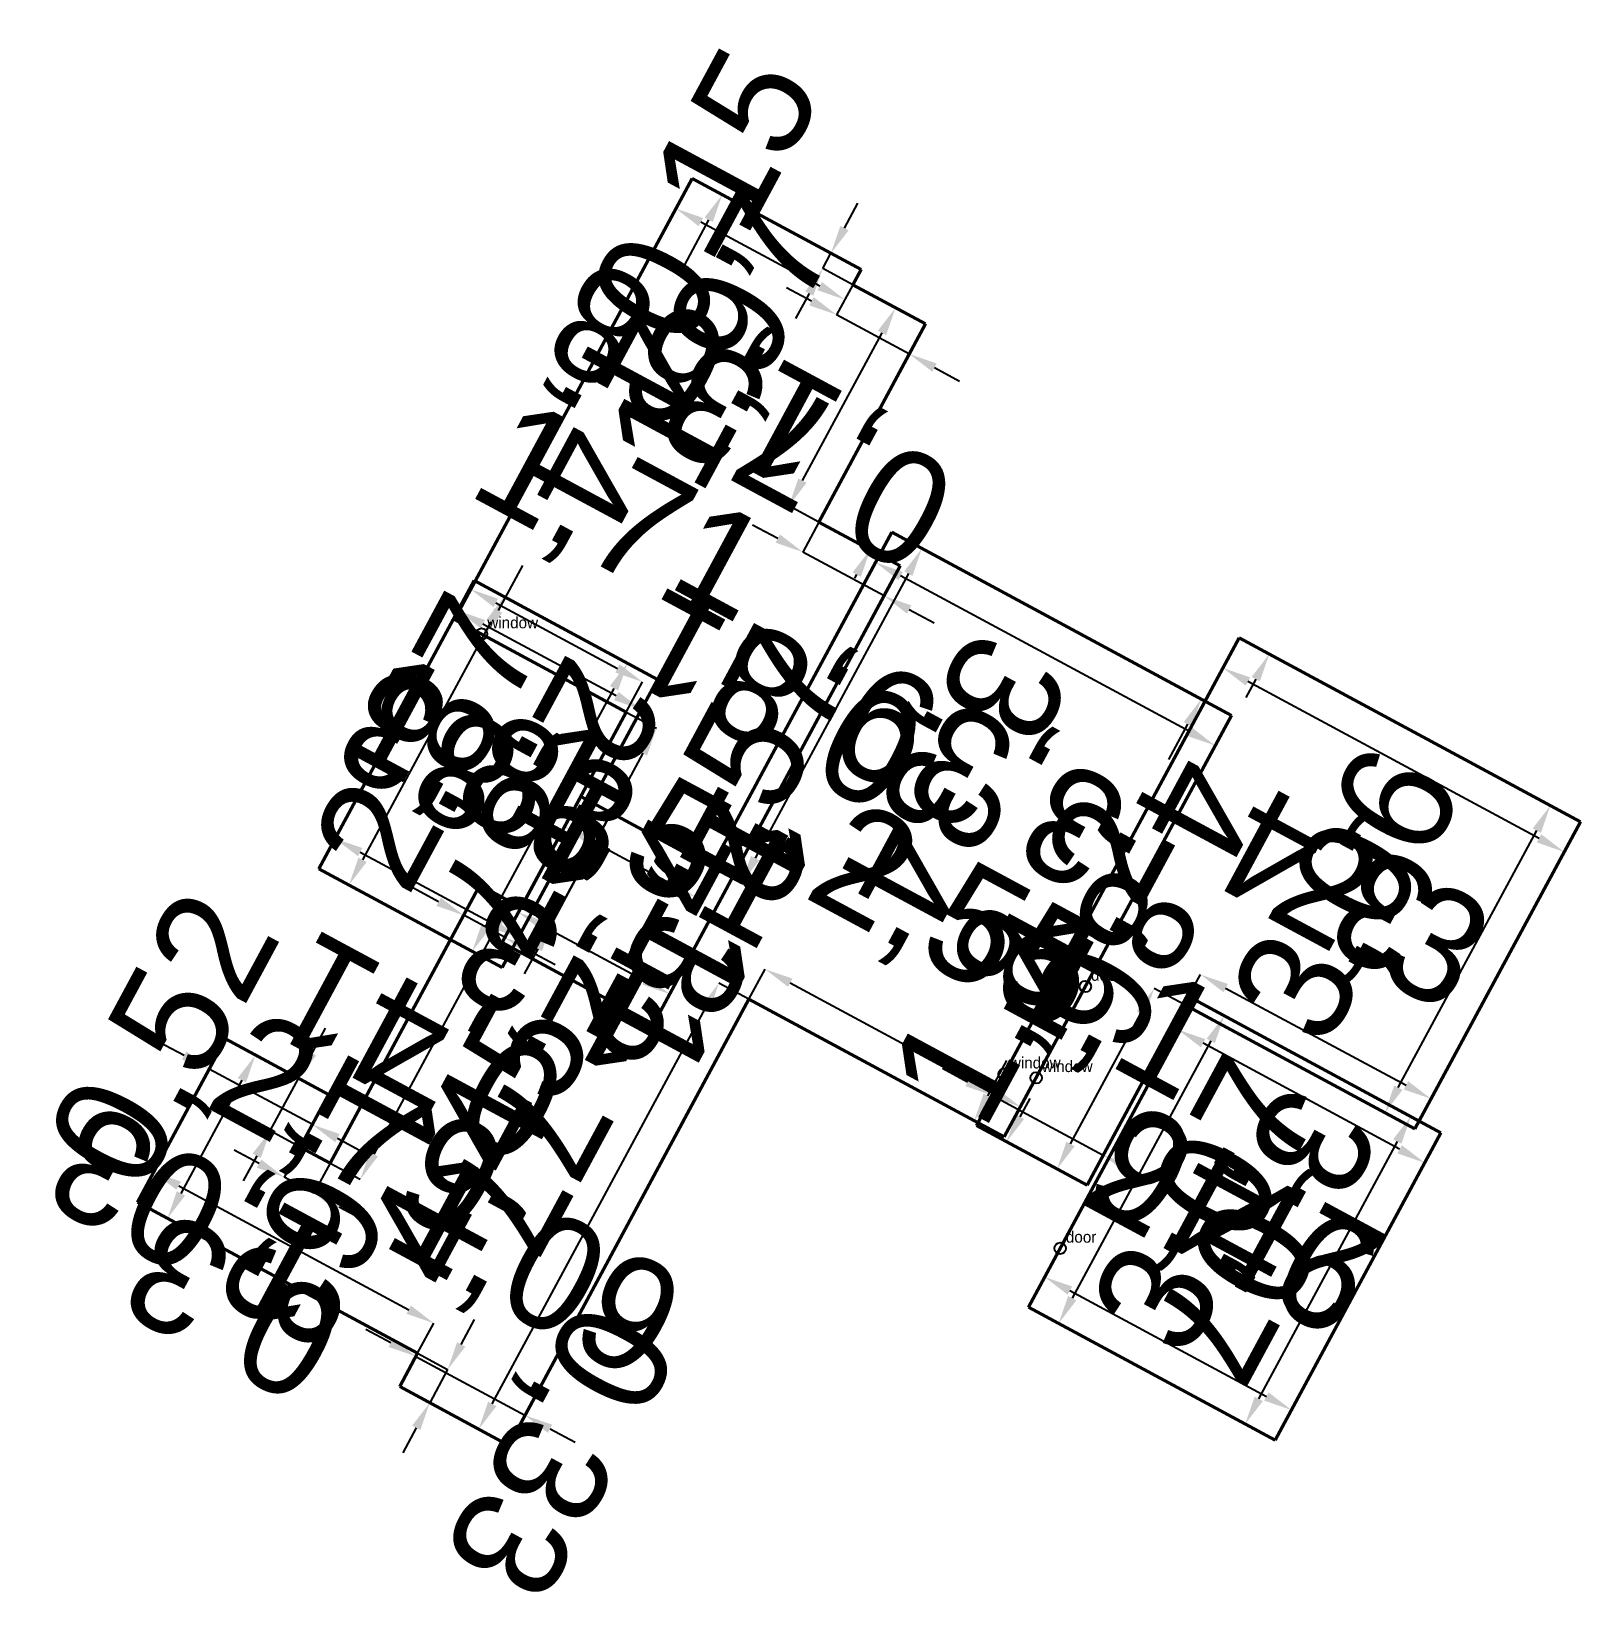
# Model space of a CAD drawing. Header units: metres. Extents: x -5.8 to 7.8, y -11.1 to 2.8.
import ezdxf

# ---------------------------------------------------------------- set-up
doc = ezdxf.new("R2010")
doc.units = ezdxf.units.M
doc.layers.add('DIMENSIONS', color=1, linetype='Continuous')
doc.layers.add('OPENINGS', color=3, linetype='Continuous')
doc.layers.add('WALLS', color=7, linetype='Continuous', lineweight=50)
doc.dimstyles.get("Standard").update_dxf_attribs({"dimtxt": 2.5, "dimasz": 2.5, "dimexe": 1.25, "dimexo": 0.625, "dimtad": 1, "dimcen": 2.5, "dimazin": 3, "dimtfac": 1, "dimtmove": 0, "dimatfit": 3})

# ---------------------------------------------------------------- blocks, each defined once
blk = doc.blocks.new('_CLOSEDFILLED')
at = {"color": 0, "linetype": 'BYBLOCK'}
blk.add_solid([(-1, 0.164), (0, 0), (-1, -0.164)], dxfattribs=at)
blk = doc.blocks.new('*D1')
for p, q in [((-4.889, -7.462), (-4.746, -7.198)), ((-4.526, -7.317), (-2.506, -8.406)), ((-2.428, -8.788), (-2.286, -8.524))]:
    blk.add_line(p, q)
at = {"layer": 'Defpoints'}
for p in [(-4.746, -7.198), (-4.889, -7.462), (-2.428, -8.788)]:
    blk.add_point(p, dxfattribs=at)
at = {"layer": 'DIMENSIONS', "xscale": 0.25, "yscale": 0.25}
for p, rotation in [((-4.746, -7.198), 151.67996827487886), ((-2.286, -8.524), -28.320031725121144)]:
    blk.add_blockref('_CLOSEDFILLED', p, dxfattribs=dict(at, rotation=rotation))
at = {"layer": 'DIMENSIONS', "insert": (-2.982, -6.871), "char_height": 1, "attachment_point": 5, "rotation": 331.68}
blk.add_mtext('2,79', dxfattribs=at)
blk = doc.blocks.new('*D2')
for p, q in [((-2.046, -8.71), (-1.927, -8.49)), ((-2.428, -8.788), (-2.164, -8.931)), ((-2.164, -8.931), (-2.321, -9.222)), ((-2.585, -9.079), (-2.321, -9.222)), ((-2.44, -9.442), (-2.558, -9.662))]:
    blk.add_line(p, q)
at = {"layer": 'Defpoints'}
for p in [(-2.428, -8.788), (-2.164, -8.931), (-2.585, -9.079)]:
    blk.add_point(p, dxfattribs=at)
at = {"layer": 'DIMENSIONS', "xscale": 0.25, "yscale": 0.25}
for p, rotation in [((-2.164, -8.931), -118.32003172512121), ((-2.321, -9.222), 61.67996827487879)]:
    blk.add_blockref('_CLOSEDFILLED', p, dxfattribs=dict(at, rotation=rotation))
at = {"layer": 'DIMENSIONS', "insert": (-1.252, -9.61), "char_height": 1, "attachment_point": 5, "rotation": 241.68}
blk.add_mtext('0,33', dxfattribs=at)
blk = doc.blocks.new('*D3')
for p, q in [((-2.663, -8.697), (-2.883, -8.578)), ((-2.585, -9.079), (-2.443, -8.815)), ((-2.443, -8.815), (-1.485, -9.332)), ((-1.627, -9.596), (-1.485, -9.332)), ((-1.265, -9.45), (-1.045, -9.569))]:
    blk.add_line(p, q)
at = {"layer": 'Defpoints'}
for p in [(-2.443, -8.815), (-2.585, -9.079), (-1.627, -9.596)]:
    blk.add_point(p, dxfattribs=at)
at = {"layer": 'DIMENSIONS', "xscale": 0.25, "yscale": 0.25}
for p, rotation in [((-2.443, -8.815), -28.320031725121137), ((-1.485, -9.332), 151.67996827487886)]:
    blk.add_blockref('_CLOSEDFILLED', p, dxfattribs=dict(at, rotation=rotation))
at = {"layer": 'DIMENSIONS', "insert": (-1.43, -8.083), "char_height": 1, "attachment_point": 5, "rotation": 331.68}
blk.add_mtext('1,09', dxfattribs=at)
blk = doc.blocks.new('*D4')
for p, q in [((0.482, -5.681), (0.218, -5.539)), ((-1.773, -9.233), (0.099, -5.759)), ((-1.627, -9.596), (-1.891, -9.453))]:
    blk.add_line(p, q)
at = {"layer": 'Defpoints'}
for p in [(0.482, -5.681), (-1.891, -9.453), (-1.627, -9.596)]:
    blk.add_point(p, dxfattribs=at)
at = {"layer": 'DIMENSIONS', "xscale": 0.25, "yscale": 0.25}
for p, rotation in [((0.218, -5.539), 61.679968274878874), ((-1.891, -9.453), 241.6799682748789)]:
    blk.add_blockref('_CLOSEDFILLED', p, dxfattribs=dict(at, rotation=rotation))
at = {"layer": 'DIMENSIONS', "insert": (-1.827, -6.962), "char_height": 1, "attachment_point": 5, "rotation": 61.68}
blk.add_mtext('4,45', dxfattribs=at)
blk = doc.blocks.new('*D5')
for p, q in [((0.482, -5.681), (0.624, -5.417)), ((0.845, -5.536), (2.647, -6.507)), ((2.724, -6.889), (2.867, -6.625))]:
    blk.add_line(p, q)
at = {"layer": 'Defpoints'}
for p in [(0.624, -5.417), (0.482, -5.681), (2.724, -6.889)]:
    blk.add_point(p, dxfattribs=at)
at = {"layer": 'DIMENSIONS', "xscale": 0.25, "yscale": 0.25}
for p, rotation in [((0.624, -5.417), 151.6799682748789), ((2.867, -6.625), -28.32003172512112)]:
    blk.add_blockref('_CLOSEDFILLED', p, dxfattribs=dict(at, rotation=rotation))
at = {"layer": 'DIMENSIONS', "insert": (2.279, -5.031), "char_height": 1, "attachment_point": 5, "rotation": 331.68}
blk.add_mtext('2,55', dxfattribs=at)
blk = doc.blocks.new('*D6')
for p, q in [((4.718, -3.189), (4.454, -3.047)), ((4.169, -3.577), (4.335, -3.267)), ((2.579, -6.527), (2.746, -6.218)), ((2.724, -6.889), (2.46, -6.747))]:
    blk.add_line(p, q)
at = {"layer": 'Defpoints'}
for p in [(4.718, -3.189), (2.46, -6.747), (2.724, -6.889)]:
    blk.add_point(p, dxfattribs=at)
at = {"layer": 'DIMENSIONS', "xscale": 0.25, "yscale": 0.25}
for p, rotation in [((4.454, -3.047), 61.67996827487889), ((2.46, -6.747), 241.6799682748789)]:
    blk.add_blockref('_CLOSEDFILLED', p, dxfattribs=dict(at, rotation=rotation))
at = {"layer": 'DIMENSIONS', "insert": (3.457, -4.897), "char_height": 1, "attachment_point": 5, "rotation": 61.68}
blk.add_mtext('4,2', dxfattribs=at)
blk = doc.blocks.new('*D7')
for p, q in [((1.736, -1.582), (1.594, -1.847)), ((4.356, -3.335), (1.814, -1.965)), ((4.718, -3.189), (4.576, -3.454))]:
    blk.add_line(p, q)
at = {"layer": 'Defpoints'}
for p in [(1.736, -1.582), (4.718, -3.189), (4.576, -3.454)]:
    blk.add_point(p, dxfattribs=at)
at = {"layer": 'DIMENSIONS', "xscale": 0.25, "yscale": 0.25}
for p, rotation in [((1.594, -1.847), 151.6799682748789), ((4.576, -3.454), 331.6799682748789)]:
    blk.add_blockref('_CLOSEDFILLED', p, dxfattribs=dict(at, rotation=rotation))
at = {"layer": 'DIMENSIONS', "insert": (2.551, -3.64), "char_height": 1, "attachment_point": 5, "rotation": 151.68}
blk.add_mtext('3,39', dxfattribs=at)
blk = doc.blocks.new('*D8')
for p, q in [((1.736, -1.582), (2, -1.725)), ((1.882, -1.945), (0.536, -4.442)), ((0.153, -4.52), (0.417, -4.662))]:
    blk.add_line(p, q)
at = {"layer": 'Defpoints'}
for p in [(1.736, -1.582), (2, -1.725), (0.153, -4.52)]:
    blk.add_point(p, dxfattribs=at)
at = {"layer": 'DIMENSIONS', "xscale": 0.25, "yscale": 0.25}
for p, rotation in [((2, -1.725), 61.67996827487886), ((0.417, -4.662), -118.32003172512114)]:
    blk.add_blockref('_CLOSEDFILLED', p, dxfattribs=dict(at, rotation=rotation))
at = {"layer": 'DIMENSIONS', "insert": (2.199, -3.727), "char_height": 1, "attachment_point": 5, "rotation": 241.68}
blk.add_mtext('3,34', dxfattribs=at)
blk = doc.blocks.new('*D9')
for p, q in [((-0.993, -3.902), (-1.135, -4.166)), ((-0.209, -4.665), (-0.915, -4.285)), ((0.153, -4.52), (0.011, -4.784))]:
    blk.add_line(p, q)
at = {"layer": 'Defpoints'}
for p in [(-0.993, -3.902), (0.153, -4.52), (0.011, -4.784)]:
    blk.add_point(p, dxfattribs=at)
at = {"layer": 'DIMENSIONS', "xscale": 0.25, "yscale": 0.25}
for p, rotation in [((-1.135, -4.166), 151.67996827487886), ((0.011, -4.784), 331.6799682748789)]:
    blk.add_blockref('_CLOSEDFILLED', p, dxfattribs=dict(at, rotation=rotation))
at = {"layer": 'DIMENSIONS', "insert": (-1.096, -5.465), "char_height": 1, "attachment_point": 5, "rotation": 151.68}
blk.add_mtext('1,3', dxfattribs=at)
blk = doc.blocks.new('*D10')
for p, q in [((-0.61, -3.824), (-0.492, -3.604)), ((-0.993, -3.902), (-0.729, -4.045)), ((-0.729, -4.045), (-1.253, -5.018)), ((-1.518, -4.876), (-1.253, -5.018)), ((-1.372, -5.238), (-1.491, -5.458))]:
    blk.add_line(p, q)
at = {"layer": 'Defpoints'}
for p in [(-0.993, -3.902), (-0.729, -4.045), (-1.518, -4.876)]:
    blk.add_point(p, dxfattribs=at)
at = {"layer": 'DIMENSIONS', "xscale": 0.25, "yscale": 0.25}
for p, rotation in [((-0.729, -4.045), -118.32003172512114), ((-1.253, -5.018), 61.67996827487886)]:
    blk.add_blockref('_CLOSEDFILLED', p, dxfattribs=dict(at, rotation=rotation))
at = {"layer": 'DIMENSIONS', "insert": (-0.001, -5.065), "char_height": 1, "attachment_point": 5, "rotation": 241.68}
blk.add_mtext('1,11', dxfattribs=at)
blk = doc.blocks.new('*D11')
for p, q in [((-2.243, -4.825), (-2.463, -4.707)), ((-1.881, -4.68), (-2.023, -4.944)), ((-1.66, -5.14), (-2.023, -4.944)), ((-1.518, -4.876), (-1.66, -5.14)), ((-1.44, -5.258), (-1.22, -5.377))]:
    blk.add_line(p, q)
at = {"layer": 'Defpoints'}
for p in [(-1.881, -4.68), (-1.518, -4.876), (-1.66, -5.14)]:
    blk.add_point(p, dxfattribs=at)
at = {"layer": 'DIMENSIONS', "xscale": 0.25, "yscale": 0.25}
for p, rotation in [((-2.023, -4.944), 331.67996827487895), ((-1.66, -5.14), 151.67996827487895)]:
    blk.add_blockref('_CLOSEDFILLED', p, dxfattribs=dict(at, rotation=rotation))
at = {"layer": 'DIMENSIONS', "insert": (-2.375, -6.032), "char_height": 1, "attachment_point": 5, "rotation": 151.68}
blk.add_mtext('0,41', dxfattribs=at)
blk = doc.blocks.new('*D12')
for p, q in [((-1.881, -4.68), (-1.617, -4.822)), ((-1.735, -5.042), (-2.813, -7.041)), ((-3.195, -7.119), (-2.931, -7.261))]:
    blk.add_line(p, q)
at = {"layer": 'Defpoints'}
for p in [(-1.881, -4.68), (-1.617, -4.822), (-3.195, -7.119)]:
    blk.add_point(p, dxfattribs=at)
at = {"layer": 'DIMENSIONS', "xscale": 0.25, "yscale": 0.25}
for p, rotation in [((-1.617, -4.822), 61.67996827487886), ((-2.931, -7.261), -118.32003172512114)]:
    blk.add_blockref('_CLOSEDFILLED', p, dxfattribs=dict(at, rotation=rotation))
at = {"layer": 'DIMENSIONS', "insert": (-1.284, -6.575), "char_height": 1, "attachment_point": 5, "rotation": 241.68}
blk.add_mtext('2,77', dxfattribs=at)
blk = doc.blocks.new('*D13')
for p, q in [((-3.82, -7.123), (-4.04, -7.004)), ((-3.458, -6.978), (-3.6, -7.242)), ((-3.195, -7.119), (-3.338, -7.383)), ((-3.338, -7.383), (-3.6, -7.242)), ((-3.118, -7.502), (-2.898, -7.62))]:
    blk.add_line(p, q)
at = {"layer": 'Defpoints'}
for p in [(-3.458, -6.978), (-3.195, -7.119), (-3.338, -7.383)]:
    blk.add_point(p, dxfattribs=at)
at = {"layer": 'DIMENSIONS', "xscale": 0.25, "yscale": 0.25}
for p, rotation in [((-3.6, -7.242), 331.6799682748789), ((-3.338, -7.383), 151.67996827487892)]:
    blk.add_blockref('_CLOSEDFILLED', p, dxfattribs=dict(at, rotation=rotation))
at = {"layer": 'DIMENSIONS', "insert": (-4.003, -8.303), "char_height": 1, "attachment_point": 5, "rotation": 151.68}
blk.add_mtext('0,3', dxfattribs=at)
blk = doc.blocks.new('*D14')
for p, q in [((-3.355, -6.155), (-3.237, -5.935)), ((-3.722, -6.835), (-3.474, -6.375)), ((-3.21, -6.517), (-3.474, -6.375)), ((-3.458, -6.978), (-3.722, -6.835)), ((-3.84, -7.055), (-3.959, -7.275))]:
    blk.add_line(p, q)
at = {"layer": 'Defpoints'}
for p in [(-3.21, -6.517), (-3.722, -6.835), (-3.458, -6.978)]:
    blk.add_point(p, dxfattribs=at)
at = {"layer": 'DIMENSIONS', "xscale": 0.25, "yscale": 0.25}
for p, rotation in [((-3.474, -6.375), 241.6799682748789), ((-3.722, -6.835), 61.67996827487889)]:
    blk.add_blockref('_CLOSEDFILLED', p, dxfattribs=dict(at, rotation=rotation))
at = {"layer": 'DIMENSIONS', "insert": (-4.588, -6.071), "char_height": 1, "attachment_point": 5, "rotation": 61.68}
blk.add_mtext('0,52', dxfattribs=at)
blk = doc.blocks.new('*D15')
for p, q in [((-4.479, -6.174), (-4.699, -6.056)), ((-4.116, -6.029), (-4.258, -6.293)), ((-3.352, -6.781), (-4.258, -6.293)), ((-3.21, -6.517), (-3.352, -6.781)), ((-3.132, -6.9), (-2.912, -7.019))]:
    blk.add_line(p, q)
at = {"layer": 'Defpoints'}
for p in [(-4.116, -6.029), (-3.21, -6.517), (-3.352, -6.781)]:
    blk.add_point(p, dxfattribs=at)
at = {"layer": 'DIMENSIONS', "xscale": 0.25, "yscale": 0.25}
for p, rotation in [((-4.258, -6.293), 331.6799682748789), ((-3.352, -6.781), 151.67996827487886)]:
    blk.add_blockref('_CLOSEDFILLED', p, dxfattribs=dict(at, rotation=rotation))
at = {"layer": 'DIMENSIONS', "insert": (-4.339, -7.528), "char_height": 1, "attachment_point": 5, "rotation": 151.68}
blk.add_mtext('1,03', dxfattribs=at)
blk = doc.blocks.new('*D16')
for p, q in [((-4.116, -6.029), (-3.852, -6.171)), ((-3.971, -6.391), (-4.506, -7.385)), ((-4.889, -7.462), (-4.625, -7.605))]:
    blk.add_line(p, q)
at = {"layer": 'Defpoints'}
for p in [(-4.116, -6.029), (-3.852, -6.171), (-4.889, -7.462)]:
    blk.add_point(p, dxfattribs=at)
at = {"layer": 'DIMENSIONS', "xscale": 0.25, "yscale": 0.25}
for p, rotation in [((-3.852, -6.171), 61.67996827487886), ((-4.625, -7.605), -118.32003172512114)]:
    blk.add_blockref('_CLOSEDFILLED', p, dxfattribs=dict(at, rotation=rotation))
at = {"layer": 'DIMENSIONS', "insert": (-3.248, -7.422), "char_height": 1, "attachment_point": 5, "rotation": 241.68}
blk.add_mtext('1,63', dxfattribs=at)
blk = doc.blocks.new('*D17')
for p, q in [((-2.103, -2.347), (-1.961, -2.083)), ((-1.741, -2.201), (-0.672, -2.777)), ((-0.595, -3.16), (-0.452, -2.896))]:
    blk.add_line(p, q)
at = {"layer": 'Defpoints'}
for p in [(-1.961, -2.083), (-2.103, -2.347), (-0.595, -3.16)]:
    blk.add_point(p, dxfattribs=at)
at = {"layer": 'DIMENSIONS', "xscale": 0.25, "yscale": 0.25}
for p, rotation in [((-1.961, -2.083), 151.67996827487886), ((-0.452, -2.896), -28.320031725121144)]:
    blk.add_blockref('_CLOSEDFILLED', p, dxfattribs=dict(at, rotation=rotation))
at = {"layer": 'DIMENSIONS', "insert": (-0.673, -1.499), "char_height": 1, "attachment_point": 5, "rotation": 331.68}
blk.add_mtext('1,71', dxfattribs=at)
blk = doc.blocks.new('*D18')
for p, q in [((-0.595, -3.16), (-0.33, -3.302)), ((-0.449, -3.522), (-1.302, -5.106)), ((-1.685, -5.183), (-1.421, -5.326))]:
    blk.add_line(p, q)
at = {"layer": 'Defpoints'}
for p in [(-0.595, -3.16), (-0.33, -3.302), (-1.685, -5.183)]:
    blk.add_point(p, dxfattribs=at)
at = {"layer": 'DIMENSIONS', "xscale": 0.25, "yscale": 0.25}
for p, rotation in [((-0.33, -3.302), 61.67996827487886), ((-1.421, -5.326), -118.32003172512114)]:
    blk.add_blockref('_CLOSEDFILLED', p, dxfattribs=dict(at, rotation=rotation))
at = {"layer": 'DIMENSIONS', "insert": (0.115, -4.848), "char_height": 1, "attachment_point": 5, "rotation": 241.68}
blk.add_mtext('2,3', dxfattribs=at)
blk = doc.blocks.new('*D19')
for p, q in [((-1.685, -5.183), (-1.543, -4.919)), ((-1.323, -5.038), (-0.435, -5.517)), ((-0.357, -5.899), (-0.214, -5.635))]:
    blk.add_line(p, q)
at = {"layer": 'Defpoints'}
for p in [(-1.543, -4.919), (-1.685, -5.183), (-0.357, -5.899)]:
    blk.add_point(p, dxfattribs=at)
at = {"layer": 'DIMENSIONS', "xscale": 0.25, "yscale": 0.25}
for p, rotation in [((-1.543, -4.919), 151.6799682748789), ((-0.214, -5.635), -28.320031725121126)]:
    blk.add_blockref('_CLOSEDFILLED', p, dxfattribs=dict(at, rotation=rotation))
at = {"layer": 'DIMENSIONS', "insert": (-0.345, -4.287), "char_height": 1, "attachment_point": 5, "rotation": 331.68}
blk.add_mtext('1,51', dxfattribs=at)
blk = doc.blocks.new('*D20')
for p, q in [((1.811, -1.877), (1.547, -1.734)), ((1.412, -1.985), (1.428, -1.954)), ((-0.502, -5.537), (-0.486, -5.506)), ((-0.357, -5.899), (-0.621, -5.757))]:
    blk.add_line(p, q)
at = {"layer": 'Defpoints'}
for p in [(1.811, -1.877), (-0.621, -5.757), (-0.357, -5.899)]:
    blk.add_point(p, dxfattribs=at)
at = {"layer": 'DIMENSIONS', "xscale": 0.25, "yscale": 0.25}
for p, rotation in [((1.547, -1.734), 61.679968274878874), ((-0.621, -5.757), 241.6799682748789)]:
    blk.add_blockref('_CLOSEDFILLED', p, dxfattribs=dict(at, rotation=rotation))
at = {"layer": 'DIMENSIONS', "insert": (0.463, -3.746), "char_height": 1, "attachment_point": 5, "rotation": 61.68}
blk.add_mtext('4,57', dxfattribs=at)
blk = doc.blocks.new('*D21')
for p, q in [((0.735, -1.637), (0.514, -1.519)), ((1.097, -1.492), (0.955, -1.756)), ((1.669, -2.141), (0.955, -1.756)), ((1.811, -1.877), (1.669, -2.141)), ((1.889, -2.259), (2.109, -2.378))]:
    blk.add_line(p, q)
at = {"layer": 'Defpoints'}
for p in [(1.097, -1.492), (1.811, -1.877), (1.669, -2.141)]:
    blk.add_point(p, dxfattribs=at)
at = {"layer": 'DIMENSIONS', "xscale": 0.25, "yscale": 0.25}
for p, rotation in [((0.955, -1.756), 331.6799682748789), ((1.669, -2.141), 151.6799682748789)]:
    blk.add_blockref('_CLOSEDFILLED', p, dxfattribs=dict(at, rotation=rotation))
at = {"layer": 'DIMENSIONS', "insert": (0.778, -2.939), "char_height": 1, "attachment_point": 5, "rotation": 151.68}
blk.add_mtext('0,81', dxfattribs=at)
blk = doc.blocks.new('*D22')
for p, q in [((2.033, 0.246), (1.769, 0.388)), ((0.951, -1.129), (1.651, 0.168)), ((1.097, -1.492), (0.833, -1.349))]:
    blk.add_line(p, q)
at = {"layer": 'Defpoints'}
for p in [(2.033, 0.246), (0.833, -1.349), (1.097, -1.492)]:
    blk.add_point(p, dxfattribs=at)
at = {"layer": 'DIMENSIONS', "xscale": 0.25, "yscale": 0.25}
for p, rotation in [((1.769, 0.388), 61.679968274878874), ((0.833, -1.349), 241.6799682748789)]:
    blk.add_blockref('_CLOSEDFILLED', p, dxfattribs=dict(at, rotation=rotation))
at = {"layer": 'DIMENSIONS', "insert": (0.311, 0.053), "char_height": 1, "attachment_point": 5, "rotation": 61.68}
blk.add_mtext('1,97', dxfattribs=at)
blk = doc.blocks.new('*D23')
for p, q in [((1.031, 0.445), (0.811, 0.564)), ((1.394, 0.591), (1.251, 0.327)), ((1.891, -0.018), (1.251, 0.327)), ((2.033, 0.246), (1.891, -0.018)), ((2.111, -0.137), (2.331, -0.255))]:
    blk.add_line(p, q)
at = {"layer": 'Defpoints'}
for p in [(1.394, 0.591), (2.033, 0.246), (1.891, -0.018)]:
    blk.add_point(p, dxfattribs=at)
at = {"layer": 'DIMENSIONS', "xscale": 0.25, "yscale": 0.25}
for p, rotation in [((1.251, 0.327), 331.6799682748789), ((1.891, -0.018), 151.6799682748789)]:
    blk.add_blockref('_CLOSEDFILLED', p, dxfattribs=dict(at, rotation=rotation))
at = {"layer": 'DIMENSIONS', "insert": (1.038, -0.836), "char_height": 1, "attachment_point": 5, "rotation": 151.68}
blk.add_mtext('0,73', dxfattribs=at)
blk = doc.blocks.new('*D24')
for p, q in [((1.32, 1.087), (1.439, 1.307)), ((1.13, 0.733), (1.202, 0.867)), ((1.466, 0.724), (1.202, 0.867)), ((1.394, 0.591), (1.13, 0.733)), ((1.011, 0.513), (0.892, 0.293))]:
    blk.add_line(p, q)
at = {"layer": 'Defpoints'}
for p in [(1.13, 0.733), (1.466, 0.724), (1.394, 0.591)]:
    blk.add_point(p, dxfattribs=at)
at = {"layer": 'DIMENSIONS', "xscale": 0.25, "yscale": 0.25}
for p, rotation in [((1.202, 0.867), 241.67996827487883), ((1.13, 0.733), 61.67996827487883)]:
    blk.add_blockref('_CLOSEDFILLED', p, dxfattribs=dict(at, rotation=rotation))
at = {"layer": 'DIMENSIONS', "insert": (0.175, 1.334), "char_height": 1, "attachment_point": 5, "rotation": 61.68}
blk.add_mtext('0,15', dxfattribs=at)
blk = doc.blocks.new('*D25')
for p, q in [((-0.017, 1.524), (-0.16, 1.259)), ((1.103, 0.579), (0.06, 1.141)), ((1.466, 0.724), (1.323, 0.46))]:
    blk.add_line(p, q)
at = {"layer": 'Defpoints'}
for p in [(-0.017, 1.524), (1.466, 0.724), (1.323, 0.46)]:
    blk.add_point(p, dxfattribs=at)
at = {"layer": 'DIMENSIONS', "xscale": 0.25, "yscale": 0.25}
for p, rotation in [((-0.16, 1.259), 151.6799682748789), ((1.323, 0.46), 331.6799682748789)]:
    blk.add_blockref('_CLOSEDFILLED', p, dxfattribs=dict(at, rotation=rotation))
at = {"layer": 'DIMENSIONS', "insert": (0.048, -0.13), "char_height": 1, "attachment_point": 5, "rotation": 151.68}
blk.add_mtext('1,68', dxfattribs=at)
blk = doc.blocks.new('*D26')
for p, q in [((-0.017, 1.524), (0.247, 1.381)), ((0.128, 1.161), (-0.085, 0.766)), ((-1.508, -1.874), (-1.721, -2.269)), ((-2.103, -2.347), (-1.839, -2.489))]:
    blk.add_line(p, q)
at = {"layer": 'Defpoints'}
for p in [(-0.017, 1.524), (0.247, 1.381), (-2.103, -2.347)]:
    blk.add_point(p, dxfattribs=at)
at = {"layer": 'DIMENSIONS', "xscale": 0.25, "yscale": 0.25}
for p, rotation in [((0.247, 1.381), 61.67996827487886), ((-1.839, -2.489), -118.32003172512114)]:
    blk.add_blockref('_CLOSEDFILLED', p, dxfattribs=dict(at, rotation=rotation))
at = {"layer": 'DIMENSIONS', "insert": (-0.796, -0.554), "char_height": 1, "attachment_point": 5, "rotation": 241.68}
blk.add_mtext('4,4', dxfattribs=at)
blk = doc.blocks.new('*D27')
for p, q in [((2.402, -6.407), (2.182, -6.289)), ((2.479, -6.79), (2.622, -6.526)), ((2.622, -6.526), (3.593, -7.049)), ((3.451, -7.313), (3.593, -7.049)), ((3.813, -7.168), (4.033, -7.286))]:
    blk.add_line(p, q)
at = {"layer": 'Defpoints'}
for p in [(2.622, -6.526), (2.479, -6.79), (3.451, -7.313)]:
    blk.add_point(p, dxfattribs=at)
at = {"layer": 'DIMENSIONS', "xscale": 0.25, "yscale": 0.25}
for p, rotation in [((2.622, -6.526), -28.320031725121172), ((3.593, -7.049), 151.67996827487883)]:
    blk.add_blockref('_CLOSEDFILLED', p, dxfattribs=dict(at, rotation=rotation))
at = {"layer": 'DIMENSIONS', "insert": (3.641, -5.797), "char_height": 1, "attachment_point": 5, "rotation": 331.68}
blk.add_mtext('1,1', dxfattribs=at)
blk = doc.blocks.new('*D28')
for p, q in [((4.305, -5.728), (4.041, -5.585)), ((3.305, -6.951), (3.923, -5.806)), ((3.451, -7.313), (3.187, -7.171))]:
    blk.add_line(p, q)
at = {"layer": 'Defpoints'}
for p in [(4.305, -5.728), (3.187, -7.171), (3.451, -7.313)]:
    blk.add_point(p, dxfattribs=at)
at = {"layer": 'DIMENSIONS', "xscale": 0.25, "yscale": 0.25}
for p, rotation in [((4.041, -5.585), 61.67996827487889), ((3.187, -7.171), 241.6799682748789)]:
    blk.add_blockref('_CLOSEDFILLED', p, dxfattribs=dict(at, rotation=rotation))
at = {"layer": 'DIMENSIONS', "insert": (2.624, -5.845), "char_height": 1, "attachment_point": 5, "rotation": 61.68}
blk.add_mtext('1,8', dxfattribs=at)
blk = doc.blocks.new('*D29')
for p, q in [((4.305, -5.728), (4.448, -5.464)), ((4.668, -5.582), (6.252, -6.436)), ((6.33, -6.819), (6.472, -6.555))]:
    blk.add_line(p, q)
at = {"layer": 'Defpoints'}
for p in [(4.448, -5.464), (4.305, -5.728), (6.33, -6.819)]:
    blk.add_point(p, dxfattribs=at)
at = {"layer": 'DIMENSIONS', "xscale": 0.25, "yscale": 0.25}
for p, rotation in [((4.448, -5.464), 151.6799682748789), ((6.472, -6.555), -28.32003172512112)]:
    blk.add_blockref('_CLOSEDFILLED', p, dxfattribs=dict(at, rotation=rotation))
at = {"layer": 'DIMENSIONS', "insert": (5.994, -5.019), "char_height": 1, "attachment_point": 5, "rotation": 331.68}
blk.add_mtext('2,3', dxfattribs=at)
blk = doc.blocks.new('*D30')
for p, q in [((7.783, -4.123), (7.519, -3.981)), ((6.184, -6.456), (7.4, -4.201)), ((6.33, -6.819), (6.066, -6.677))]:
    blk.add_line(p, q)
at = {"layer": 'Defpoints'}
for p in [(7.783, -4.123), (6.066, -6.677), (6.33, -6.819)]:
    blk.add_point(p, dxfattribs=at)
at = {"layer": 'DIMENSIONS', "xscale": 0.25, "yscale": 0.25}
for p, rotation in [((7.519, -3.981), 61.679968274878874), ((6.066, -6.677), 241.6799682748789)]:
    blk.add_blockref('_CLOSEDFILLED', p, dxfattribs=dict(at, rotation=rotation))
at = {"layer": 'DIMENSIONS', "insert": (5.802, -4.795), "char_height": 1, "attachment_point": 5, "rotation": 61.68}
blk.add_mtext('3,06', dxfattribs=at)
blk = doc.blocks.new('*D31')
for p, q in [((4.787, -2.508), (4.644, -2.773)), ((7.42, -4.269), (4.864, -2.891)), ((7.783, -4.123), (7.64, -4.387))]:
    blk.add_line(p, q)
at = {"layer": 'Defpoints'}
for p in [(4.787, -2.508), (7.783, -4.123), (7.64, -4.387)]:
    blk.add_point(p, dxfattribs=at)
at = {"layer": 'DIMENSIONS', "xscale": 0.25, "yscale": 0.25}
for p, rotation in [((4.644, -2.773), 151.6799682748789), ((7.64, -4.387), 331.6799682748789)]:
    blk.add_blockref('_CLOSEDFILLED', p, dxfattribs=dict(at, rotation=rotation))
at = {"layer": 'DIMENSIONS', "insert": (5.609, -4.57), "char_height": 1, "attachment_point": 5, "rotation": 151.68}
blk.add_mtext('3,4', dxfattribs=at)
blk = doc.blocks.new('*D32')
for p, q in [((4.787, -2.508), (5.051, -2.651)), ((4.932, -2.871), (4.846, -3.031)), ((2.948, -6.552), (2.862, -6.712)), ((2.479, -6.79), (2.744, -6.932))]:
    blk.add_line(p, q)
at = {"layer": 'Defpoints'}
for p in [(4.787, -2.508), (5.051, -2.651), (2.479, -6.79)]:
    blk.add_point(p, dxfattribs=at)
at = {"layer": 'DIMENSIONS', "xscale": 0.25, "yscale": 0.25}
for p, rotation in [((5.051, -2.651), 61.67996827487886), ((2.744, -6.932), -118.32003172512114)]:
    blk.add_blockref('_CLOSEDFILLED', p, dxfattribs=dict(at, rotation=rotation))
at = {"layer": 'DIMENSIONS', "insert": (3.897, -4.791), "char_height": 1, "attachment_point": 5, "rotation": 241.68}
blk.add_mtext('4,86', dxfattribs=at)
blk = doc.blocks.new('*D33')
for p, q in [((2.938, -8.383), (3.08, -8.119)), ((3.3, -8.237), (5.026, -9.168)), ((5.104, -9.55), (5.246, -9.286))]:
    blk.add_line(p, q)
at = {"layer": 'Defpoints'}
for p in [(3.08, -8.119), (2.938, -8.383), (5.104, -9.55)]:
    blk.add_point(p, dxfattribs=at)
at = {"layer": 'DIMENSIONS', "xscale": 0.25, "yscale": 0.25}
for p, rotation in [((3.08, -8.119), 151.6799682748789), ((5.246, -9.286), -28.320031725121105)]:
    blk.add_blockref('_CLOSEDFILLED', p, dxfattribs=dict(at, rotation=rotation))
at = {"layer": 'DIMENSIONS', "insert": (4.697, -7.712), "char_height": 1, "attachment_point": 5, "rotation": 331.68}
blk.add_mtext('2,46', dxfattribs=at)
blk = doc.blocks.new('*D34')
for p, q in [((6.558, -6.852), (6.294, -6.709)), ((4.958, -9.188), (6.176, -6.929)), ((5.104, -9.55), (4.84, -9.408))]:
    blk.add_line(p, q)
at = {"layer": 'Defpoints'}
for p in [(6.558, -6.852), (4.84, -9.408), (5.104, -9.55)]:
    blk.add_point(p, dxfattribs=at)
at = {"layer": 'DIMENSIONS', "xscale": 0.25, "yscale": 0.25}
for p, rotation in [((6.294, -6.709), 61.67996827487889), ((4.84, -9.408), 241.6799682748789)]:
    blk.add_blockref('_CLOSEDFILLED', p, dxfattribs=dict(at, rotation=rotation))
at = {"layer": 'DIMENSIONS', "insert": (4.577, -7.525), "char_height": 1, "attachment_point": 5, "rotation": 61.68}
blk.add_mtext('3,07', dxfattribs=at)
blk = doc.blocks.new('*D35')
for p, q in [((4.392, -5.684), (4.25, -5.948)), ((6.196, -6.997), (4.47, -6.067)), ((6.558, -6.852), (6.416, -7.116))]:
    blk.add_line(p, q)
at = {"layer": 'Defpoints'}
for p in [(4.392, -5.684), (6.558, -6.852), (6.416, -7.116)]:
    blk.add_point(p, dxfattribs=at)
at = {"layer": 'DIMENSIONS', "xscale": 0.25, "yscale": 0.25}
for p, rotation in [((4.25, -5.948), 151.6799682748789), ((6.416, -7.116), 331.6799682748789)]:
    blk.add_blockref('_CLOSEDFILLED', p, dxfattribs=dict(at, rotation=rotation))
at = {"layer": 'DIMENSIONS', "insert": (4.799, -7.522), "char_height": 1, "attachment_point": 5, "rotation": 151.68}
blk.add_mtext('2,46', dxfattribs=at)
blk = doc.blocks.new('*D36')
for p, q in [((4.392, -5.684), (4.656, -5.826)), ((4.537, -6.047), (3.32, -8.305)), ((2.938, -8.383), (3.202, -8.525))]:
    blk.add_line(p, q)
at = {"layer": 'Defpoints'}
for p in [(4.392, -5.684), (4.656, -5.826), (2.938, -8.383)]:
    blk.add_point(p, dxfattribs=at)
at = {"layer": 'DIMENSIONS', "xscale": 0.25, "yscale": 0.25}
for p, rotation in [((4.656, -5.826), 61.67996827487889), ((3.202, -8.525), -118.32003172512111)]:
    blk.add_blockref('_CLOSEDFILLED', p, dxfattribs=dict(at, rotation=rotation))
at = {"layer": 'DIMENSIONS', "insert": (4.919, -7.71), "char_height": 1, "attachment_point": 5, "rotation": 241.68}
blk.add_mtext('3,07', dxfattribs=at)
blk = doc.blocks.new('*D37')
for p, q in [((-3.295, -4.535), (-3.152, -4.271)), ((-2.932, -4.389), (-1.761, -5.02)), ((-1.684, -5.403), (-1.541, -5.139))]:
    blk.add_line(p, q)
at = {"layer": 'Defpoints'}
for p in [(-3.152, -4.271), (-3.295, -4.535), (-1.684, -5.403)]:
    blk.add_point(p, dxfattribs=at)
at = {"layer": 'DIMENSIONS', "xscale": 0.25, "yscale": 0.25}
for p, rotation in [((-3.152, -4.271), 151.67996827487886), ((-1.541, -5.139), -28.32003172512113)]:
    blk.add_blockref('_CLOSEDFILLED', p, dxfattribs=dict(at, rotation=rotation))
at = {"layer": 'DIMENSIONS', "insert": (-1.813, -3.714), "char_height": 1, "attachment_point": 5, "rotation": 331.68}
blk.add_mtext('1,83', dxfattribs=at)
blk = doc.blocks.new('*D38')
for p, q in [((-0.321, -2.874), (-0.585, -2.731)), ((-1.829, -5.04), (-0.703, -2.952)), ((-1.684, -5.403), (-1.948, -5.26))]:
    blk.add_line(p, q)
at = {"layer": 'Defpoints'}
for p in [(-0.321, -2.874), (-1.948, -5.26), (-1.684, -5.403)]:
    blk.add_point(p, dxfattribs=at)
at = {"layer": 'DIMENSIONS', "xscale": 0.25, "yscale": 0.25}
for p, rotation in [((-0.585, -2.731), 61.679968274878874), ((-1.948, -5.26), 241.6799682748789)]:
    blk.add_blockref('_CLOSEDFILLED', p, dxfattribs=dict(at, rotation=rotation))
at = {"layer": 'DIMENSIONS', "insert": (-2.257, -3.462), "char_height": 1, "attachment_point": 5, "rotation": 61.68}
blk.add_mtext('2,87', dxfattribs=at)
blk = doc.blocks.new('*D39')
for p, q in [((-1.932, -2.006), (-2.074, -2.27)), ((-0.683, -3.019), (-1.854, -2.388)), ((-0.321, -2.874), (-0.463, -3.138))]:
    blk.add_line(p, q)
at = {"layer": 'Defpoints'}
for p in [(-1.932, -2.006), (-0.321, -2.874), (-0.463, -3.138)]:
    blk.add_point(p, dxfattribs=at)
at = {"layer": 'DIMENSIONS', "xscale": 0.25, "yscale": 0.25}
for p, rotation in [((-2.074, -2.27), 151.6799682748789), ((-0.463, -3.138), 331.6799682748789)]:
    blk.add_blockref('_CLOSEDFILLED', p, dxfattribs=dict(at, rotation=rotation))
at = {"layer": 'DIMENSIONS', "insert": (-1.802, -3.694), "char_height": 1, "attachment_point": 5, "rotation": 151.68}
blk.add_mtext('1,83', dxfattribs=at)
blk = doc.blocks.new('*D40')
for p, q in [((-1.932, -2.006), (-1.668, -2.148)), ((-1.786, -2.368), (-2.912, -4.457)), ((-3.295, -4.535), (-3.03, -4.677))]:
    blk.add_line(p, q)
at = {"layer": 'Defpoints'}
for p in [(-1.932, -2.006), (-1.668, -2.148), (-3.295, -4.535)]:
    blk.add_point(p, dxfattribs=at)
at = {"layer": 'DIMENSIONS', "xscale": 0.25, "yscale": 0.25}
for p, rotation in [((-1.668, -2.148), 61.67996827487886), ((-3.03, -4.677), -118.32003172512114)]:
    blk.add_blockref('_CLOSEDFILLED', p, dxfattribs=dict(at, rotation=rotation))
at = {"layer": 'DIMENSIONS', "insert": (-1.359, -3.946), "char_height": 1, "attachment_point": 5, "rotation": 241.68}
blk.add_mtext('2,87', dxfattribs=at)

msp = doc.modelspace()

# ---------------------------------------------------------------- linework, layer by layer
at = {"layer": 'OPENINGS', "color": 4}
for centre in [(-1.866, -2.475), (2.723, -6.338), (3.004, -6.37)]:
    msp.add_circle(centre, 0.05, dxfattribs=at)
at = {"layer": 'OPENINGS', "color": 1}
for centre in [(3.436, -5.569), (3.215, -7.867)]:
    msp.add_circle(centre, 0.05, dxfattribs=at)
at = {"layer": 'WALLS', "lineweight": 50}
for p, q in [((-0.017, 1.524), (-2.103, -2.347)), ((1.466, 0.724), (-0.017, 1.524)), ((1.394, 0.591), (1.466, 0.724)), ((2.033, 0.246), (1.394, 0.591)), ((1.097, -1.492), (2.033, 0.246)), ((1.811, -1.877), (1.097, -1.492)), ((1.736, -1.582), (0.153, -4.52)), ((4.718, -3.189), (1.736, -1.582)), ((-0.357, -5.899), (1.811, -1.877)), ((-1.932, -2.006), (-3.295, -4.535)), ((-0.321, -2.874), (-1.932, -2.006)), ((-2.103, -2.347), (-0.595, -3.16)), ((4.787, -2.508), (2.479, -6.79)), ((7.783, -4.123), (4.787, -2.508)), ((-1.684, -5.403), (-0.321, -2.874)), ((-0.595, -3.16), (-1.685, -5.183)), ((2.724, -6.889), (4.718, -3.189)), ((-0.993, -3.902), (-1.518, -4.876)), ((0.153, -4.52), (-0.993, -3.902)), ((6.33, -6.819), (7.783, -4.123)), ((-3.295, -4.535), (-1.684, -5.403)), ((-1.881, -4.68), (-3.195, -7.119)), ((-1.518, -4.876), (-1.881, -4.68)), ((-1.685, -5.183), (-0.357, -5.899)), ((-1.627, -9.596), (0.482, -5.681)), ((0.482, -5.681), (2.724, -6.889)), ((4.392, -5.684), (2.938, -8.383)), ((6.558, -6.852), (4.392, -5.684)), ((3.451, -7.313), (4.305, -5.728)), ((4.305, -5.728), (6.33, -6.819)), ((-4.116, -6.029), (-4.889, -7.462)), ((-3.21, -6.517), (-4.116, -6.029)), ((-3.458, -6.978), (-3.21, -6.517)), ((2.479, -6.79), (3.451, -7.313)), ((5.104, -9.55), (6.558, -6.852)), ((-3.195, -7.119), (-3.458, -6.978)), ((-4.889, -7.462), (-2.428, -8.788)), ((2.938, -8.383), (5.104, -9.55)), ((-2.428, -8.788), (-2.585, -9.079)), ((-2.585, -9.079), (-1.627, -9.596))]:
    msp.add_line(p, q, dxfattribs=at)

# ---------------------------------------------------------------- texts
at = {"layer": 'OPENINGS'}
for s, p in [('window', (-1.816, -2.425)), ('door', (3.486, -5.519)), ('window', (2.773, -6.288)), ('window', (3.054, -6.32)), ('door', (3.265, -7.817))]:
    msp.add_text(s, height=0.1, dxfattribs=at).set_placement(p)

# ---------------------------------------------------------------- dimensions: what is measured, and where the dimension line sits
at = {"layer": 'DIMENSIONS'}
for base, p1, p2, angle, picture, middle in [((1.13, 0.733), (1.394, 0.591), (1.466, 0.724), 61.68, '*D24', (0.175, 1.334)), ((0.833, -1.349), (1.097, -1.492), (2.033, 0.246), 61.68, '*D22', (0.311, 0.053)), ((0.247, 1.381), (-0.017, 1.524), (-2.103, -2.347), 241.68, '*D26', (-0.796, -0.554)), ((1.3234, 0.4603), (1.4657, 0.7243), (-0.0174, 1.5236), 151.68, '*D25', (0.0481, -0.1305)), ((1.891, -0.018), (2.033, 0.246), (1.394, 0.591), 151.68, '*D23', (1.038, -0.836)), ((-1.961, -2.083), (-2.103, -2.347), (-0.595, -3.16), 331.68, '*D17', (-0.673, -1.499)), ((1.669, -2.141), (1.811, -1.877), (1.097, -1.492), 151.68, '*D21', (0.778, -2.939)), ((2, -1.725), (1.736, -1.582), (0.153, -4.52), 241.68, '*D8', (2.199, -3.727)), ((4.576, -3.454), (4.718, -3.189), (1.736, -1.582), 151.68, '*D7', (2.551, -3.64)), ((-0.621, -5.757), (-0.357, -5.899), (1.811, -1.877), 61.68, '*D20', (0.463, -3.746)), ((-1.948, -5.26), (-1.684, -5.403), (-0.321, -2.874), 61.68, '*D38', (-2.257, -3.462)), ((-1.668, -2.148), (-1.932, -2.006), (-3.295, -4.535), 241.68, '*D40', (-1.359, -3.946)), ((-0.463, -3.138), (-0.321, -2.874), (-1.932, -2.006), 151.68, '*D39', (-1.802, -3.694)), ((-3.152, -4.271), (-3.295, -4.535), (-1.684, -5.403), 331.68, '*D37', (-1.813, -3.714)), ((5.051, -2.651), (4.787, -2.508), (2.479, -6.79), 241.68, '*D32', (3.897, -4.791)), ((7.64, -4.387), (7.783, -4.123), (4.787, -2.508), 151.68, '*D31', (5.609, -4.57)), ((2.46, -6.747), (2.724, -6.889), (4.718, -3.189), 61.68, '*D6', (3.457, -4.897)), ((-1.543, -4.919), (-1.685, -5.183), (-0.357, -5.899), 331.68, '*D19', (-0.345, -4.287)), ((-0.33, -3.302), (-0.595, -3.16), (-1.685, -5.183), 241.68, '*D18', (0.115, -4.848)), ((6.066, -6.677), (6.33, -6.819), (7.783, -4.123), 61.68, '*D30', (5.802, -4.795)), ((-0.729, -4.045), (-0.993, -3.902), (-1.518, -4.876), 241.68, '*D10', (-0.001, -5.065)), ((0.624, -5.417), (0.482, -5.681), (2.724, -6.889), 331.68, '*D5', (2.279, -5.031)), ((0.011, -4.784), (0.153, -4.52), (-0.993, -3.902), 151.68, '*D9', (-1.096, -5.465)), ((4.448, -5.464), (4.305, -5.728), (6.33, -6.819), 331.68, '*D29', (5.994, -5.019)), ((-3.722, -6.835), (-3.458, -6.978), (-3.21, -6.517), 61.68, '*D14', (-4.588, -6.071)), ((-1.66, -5.14), (-1.518, -4.876), (-1.881, -4.68), 151.68, '*D11', (-2.375, -6.032)), ((-1.617, -4.822), (-1.881, -4.68), (-3.195, -7.119), 241.68, '*D12', (-1.284, -6.575)), ((3.187, -7.171), (3.451, -7.313), (4.305, -5.728), 61.68, '*D28', (2.624, -5.845)), ((2.622, -6.526), (2.479, -6.79), (3.451, -7.313), 331.68, '*D27', (3.641, -5.797)), ((-1.891, -9.453), (-1.627, -9.596), (0.482, -5.681), 61.68, '*D4', (-1.827, -6.962)), ((-4.7463, -7.1983), (-4.8886, -7.4623), (-2.4282, -8.7882), 331.68, '*D1', (-2.9824, -6.8708)), ((4.656, -5.826), (4.392, -5.684), (2.938, -8.383), 241.68, '*D36', (4.919, -7.71)), ((6.416, -7.116), (6.558, -6.852), (4.392, -5.684), 151.68, '*D35', (4.799, -7.522)), ((-3.852, -6.171), (-4.116, -6.029), (-4.889, -7.462), 241.68, '*D16', (-3.248, -7.422)), ((-3.352, -6.781), (-3.21, -6.517), (-4.116, -6.029), 151.68, '*D15', (-4.339, -7.528)), ((4.8398, -9.408), (5.1039, -9.5503), (6.5582, -6.8516), 61.68, '*D34', (4.5766, -7.5249)), ((3.08, -8.119), (2.938, -8.383), (5.104, -9.55), 331.68, '*D33', (4.697, -7.712)), ((-2.443, -8.815), (-2.585, -9.079), (-1.627, -9.596), 331.68, '*D3', (-1.43, -8.083)), ((-3.338, -7.383), (-3.195, -7.119), (-3.458, -6.978), 151.68, '*D13', (-4.003, -8.303)), ((-2.164, -8.931), (-2.428, -8.788), (-2.585, -9.079), 241.68, '*D2', (-1.252, -9.61))]:
    dim = msp.add_linear_dim(base=base, p1=p1, p2=p2, angle=angle, dimstyle='Standard', dxfattribs=at)
    dim.commit()
    dim.dimension.update_dxf_attribs({"geometry": picture, "text_midpoint": middle})

doc.saveas('drawing.dxf')
